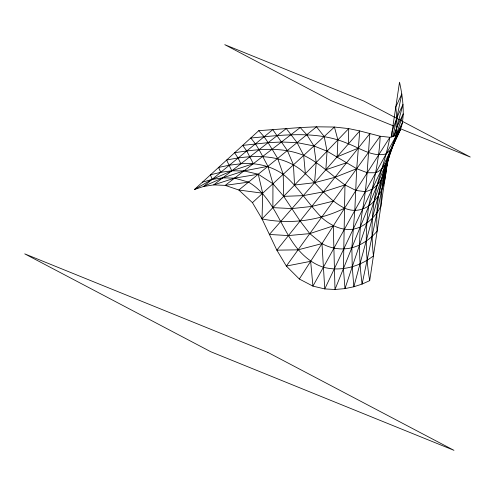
<?xml version="1.0" encoding="UTF-8"?>
<svg xmlns="http://www.w3.org/2000/svg" width="495" height="495" viewBox="0 0 495 495"><rect width="100%" height="100%" fill="white"/><g stroke="black" fill="none" stroke-linecap="round" stroke-linejoin="round"><path stroke-width="0.74" d="M390.147 152.076C384.794 169.674 381.094 187.778 380.884 206.229C376.41 215.096 369.251 222.571 360.28 226.92C346.809 233.306 331.737 226.815 321.521 217.385C308.082 203.581 298.2 186.621 283.196 174.308C270.771 165.757 255.81 162.521 240.892 163.777L238.076 158.091L234.636 152.738C257.487 149.131 281.68 146.402 303.689 155.399C319.207 162.657 331.254 175.001 344.972 184.926L343.419 268.63L344.978 288.616L334.991 289.488L324.763 288.931L312.927 286.122L299.333 279.031L286.345 266.069L276.847 250.148L262.041 218.926L252.45 202.659L238.838 190.018L225.2 185.365L213.654 184.901L203.371 186.522L194.436 189.505L258.755 130.68L300.211 127.555L316.503 126.807L334.434 127.042L348.709 128.607L359.735 130.928L380.154 136.236L389.899 137.301L396.687 134.968C402.119 129.337 402.782 121.294 403.227 113.881C403.363 103.201 401.835 92.602 399.521 82.195L391.273 137.072M194.436 189.505L212.052 179.413L210.517 174.797L220.727 172.303L231.815 170.818L243.955 170.911L258.254 174.215L272.949 183.756L283.709 196.348L300.1 221.011L309.796 233.615L321.973 243.602L324.763 288.931L400.486 129.634L391.019 149.546L386.218 153.865C372.797 157.441 360.533 148.327 348.443 143.866L348.709 128.607L262.041 218.926C289.835 224.557 319.219 220.826 344.613 208.166C358.132 214.088 371.126 207.386 378.415 195.599C385.457 185.365 385.648 172.761 387.628 160.937M391.972 137.022L392.065 131.812L396.854 117.723L402.992 104.439L394.472 136.051M262.041 218.926L262.697 193.211L258.254 174.215L234.574 178.138L213.654 184.901L286.283 128.57L297.087 142.609L303.689 155.399L305.372 173.77C318.328 185.39 328.68 200.289 344.613 208.166M396.526 137.245L334.991 289.488L333.296 225.887L309.796 233.615L288.474 235.577L269.391 234.463L359.735 130.928L356.703 168.696L354.81 210.542L351.852 247.778L352.254 266.774L353.838 286.766L344.978 288.616L392.547 145.92M333.246 201.156L311.726 206.446L291.976 208.581L272.875 207.64L272.949 183.756L267.962 166.314L243.955 170.911L222.738 177.86L203.371 186.522L272.782 129.659L287.378 150.511L293.442 164.854L294.544 185.056L314.566 182.692L316.206 162.478L313.935 145.951L306.795 134.708L300.211 127.555L225.2 185.365L248.546 182.117C268.643 193.99 277.206 216.346 288.474 235.577C296.462 249.461 307.766 262.146 323.396 267.226C340.696 271.835 359.543 266.799 373.428 255.847C370.823 232.279 371.838 208.346 377.14 185.21C381.348 169.222 386.935 153.605 389.899 137.301L299.333 279.031M397.652 134.467L402.429 122.649L395.944 135.723L396.848 127.234L396.854 117.723L395.796 107.007L401.816 93.957L392.974 136.292M390.11 152.225L353.838 286.766L362.093 284.093L369.703 280.653L388 158.876M388.94 155.603L362.093 284.093C358.813 259.293 358.485 233.999 362.625 209.28C367.228 184.295 367.81 158.87 369.864 133.607L276.847 250.148L298.07 249.845L321.973 243.602C333.494 250.08 347.632 250.804 359.537 244.932C366.306 241.566 372.358 236.901 377.153 231.041C374.758 197.814 383.514 165.188 396.687 134.968L312.927 286.122L310.656 261.317L286.345 266.069L380.154 136.236C379.306 159.941 373.341 182.927 368.707 206.069C365.087 230.806 365.595 256.002 369.703 280.653M390.165 152.2C386.626 167.007 383.012 187.927 365.279 191.652L355.936 190.451L344.972 184.926L323.353 191.874L303.274 195.636L283.709 196.348L283.196 174.308L277.67 158.412L268.123 142.653L264.107 136.762L258.755 130.68M394.527 141.378C389.986 152.367 388.173 167.65 375.748 172.755L367.259 172.736L356.703 168.696L327.04 151.185L313.935 145.951L297.087 142.609L281.457 142.009L268.123 142.653L242.674 145.388L246.758 150.981L253.329 163.684L231.815 170.818L212.052 179.413L202.474 182.154M395.944 135.723L403.227 113.881L396.848 127.234L393.624 136.502M252.45 202.659L334.434 127.042L337.875 139.893L337.151 156.81L358.238 148.172M356.703 168.696L334.979 177.309L314.566 182.692M346.611 162.744L325.858 169.754L327.04 151.185L324.188 136.496L316.503 126.807L238.838 190.018L262.697 193.211M212.052 179.413L222.738 177.86L234.574 178.138L248.546 182.117M240.892 163.777L229.402 165.194L218.555 167.446L220.727 172.303M348.443 143.866C317.617 130.228 283.19 135.005 250.711 138.037C258.223 146.285 262.573 156.686 267.962 166.314M393.556 125.94L331.198 100.664L224.773 44.674L363.825 101.042L470.25 157.033L400.01 128.558M305.372 173.77C284.229 153.413 253.341 154.36 226.592 160.095L231.815 170.818M267.875 352.428L24.75 253.873L210.833 351.766L453.964 450.326L267.875 352.428"/></g></svg>
